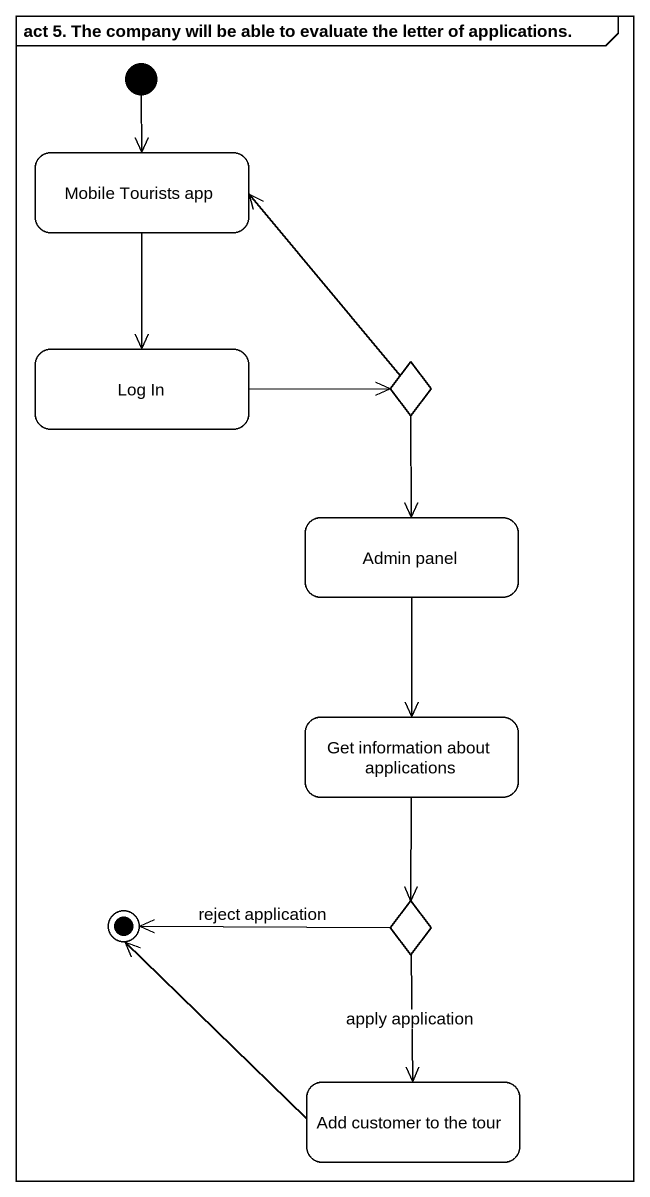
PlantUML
@startuml
mainframe act 5. The company will be able to evaluate the letter of applications.
hide empty description
state "Mobile Tourists app" as Mobile_Tourists_app
state "Log In" as Log_In
state choice1 <<choice>>
state "Admin panel" as Admin_panel
state "Get information about applications" as Get_information_about
state choice2 <<choice>>
state "Add customer to the tour" as Add_customer_to_the_tour
[*] --> Mobile_Tourists_app
Mobile_Tourists_app --> Log_In
Log_In -right-> choice1
choice1 -up-> Mobile_Tourists_app
choice1 --> Admin_panel
Admin_panel --> Get_information_about
Get_information_about --> choice2
choice2 --> Add_customer_to_the_tour : apply application
choice2 -left-> [*] : reject application
Add_customer_to_the_tour -up-> [*]
@enduml
